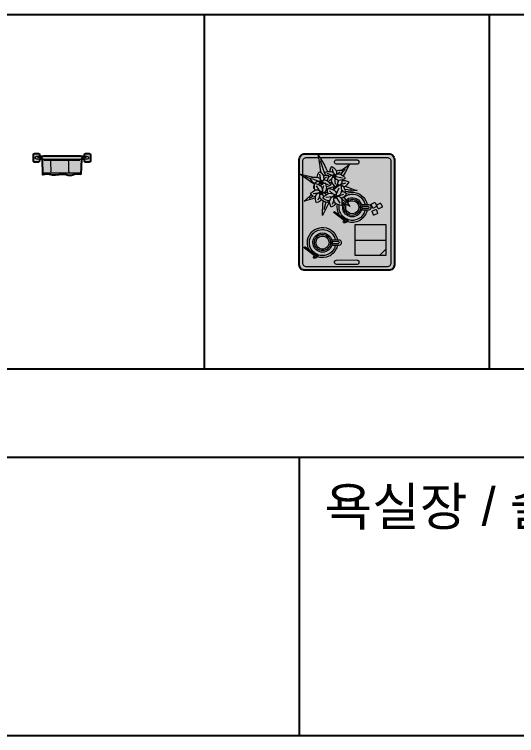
# Model space of a CAD drawing. Header units: millimetres. Extents: x 488786 to 747986, y 25193 to 95000.
# Drawn here: x 548375 to 550359, y 89650 to 92500 of the extents above; entities that cross this region are included whole.
import ezdxf

# ---------------------------------------------------------------- set-up
doc = ezdxf.new("R2010")
doc.units = ezdxf.units.MM
for name, color, linetype in [('10. ETC', 251, 'Continuous'), ('13. TXT2', 43, 'Continuous'), ('25. 255', 255, 'Continuous'), ('6. FUR1', 181, 'Continuous')]:
    doc.layers.add(name, color=color, linetype=linetype)
doc.layers.add('7. FUR2', color=241, linetype='Continuous', lineweight=5)
doc.styles.add('YUHIHA_TEXT', font='Pretendard-Regular.ttf')

# ---------------------------------------------------------------- blocks, each defined once
blk = doc.blocks.new('YUHIHA_Sanitary_TowelBar_WithTowel_Front')
at = {"layer": '25. 255'}
blk.add_hatch(color=256, dxfattribs=at).paths.add_polyline_path([(-40.8, -83.1), (-40.8, -83.2), (-40.9, -83.2), (-53, -81.5), (-53.3, -81.4), (-53.6, -81.4), (-65.4, -82.2), (-65.8, -82.2), (-66.1, -82.3), (-78.2, -86), (-78.3, -86.1), (-78.3, -86.1), (-90.7, -86.2), (-90.8, -86.2), (-90.8, -86.2), (-102.9, -82.7), (-103.2, -82.7), (-103.5, -82.6), (-115.4, -82), (-115.7, -82), (-116, -82), (-128.2, -83.8), (-128.2, -83.8), (-140.6, -85.9), (-140.7, -85.9), (-140.7, -85.9), (-153.1, -85.4), (-153.1, -85.4), (-153.2, -85.4), (-165.4, -82.8), (-165.8, -82.7), (-177.6, -81.4), (-177.9, -81.4), (-178.2, -81.4), (-178.6, -81.5), (-190.5, -84.1), (-190.6, -84.2), (-190.6, -84.1), (-192.4, -22), (-204.5, -22), (-204.5, -28.9), (-204.6, -29.9), (-204.9, -30.9), (-205.4, -31.7), (-206, -32.5), (-206.8, -33.1), (-207.6, -33.6), (-208.6, -33.8), (-209.5, -33.9), (-223.5, -33.9), (-224.5, -33.8), (-225.4, -33.6), (-226.3, -33.1), (-227, -32.5), (-227.7, -31.7), (-228.1, -30.9), (-228.4, -29.9), (-228.5, -28.9), (-228.5, -5), (-228.4, -4), (-228.1, -3.1), (-227.7, -2.2), (-227, -1.5), (-226.3, -0.8), (-225.4, -0.4), (-224.5, -0.1), (-223.5, 0), (-209.5, 0), (-208.6, -0.1), (-207.6, -0.4), (-206.8, -0.8), (-206, -1.5), (-205.4, -2.2), (-204.9, -3.1), (-204.6, -4), (-204.5, -5), (-204.5, -10), (-191.1, -10), (-190.2, -9.5), (-188.9, -9.1), (-187.6, -9), (-43.8, -9), (-42.5, -9.1), (-41.2, -9.5), (-40.3, -10), (-26.9, -10), (-26.9, -5), (-26.8, -4), (-26.5, -3.1), (-26, -2.2), (-25.4, -1.5), (-24.6, -0.8), (-23.8, -0.4), (-22.9, -0.1), (-21.9, 0), (-7.9, 0), (-6.9, -0.1), (-6, -0.4), (-5.1, -0.8), (-4.4, -1.5), (-3.8, -2.2), (-3.3, -3.1), (-3, -4), (-2.9, -5), (-2.9, -28.9), (-3, -29.9), (-3.3, -30.9), (-3.8, -31.7), (-4.4, -32.5), (-5.1, -33.1), (-6, -33.6), (-6.9, -33.8), (-7.9, -33.9), (-21.9, -33.9), (-22.9, -33.8), (-23.8, -33.6), (-24.6, -33.1), (-25.4, -32.5), (-26, -31.7), (-26.5, -30.9), (-26.8, -29.9), (-26.9, -28.9), (-26.9, -22), (-39, -22)])
at = {"layer": '6. FUR1'}
blk.add_lwpolyline([(-40.8, -83.1), (-53.6, -81.4), (-65.8, -82.2), (-78.3, -86.1), (-90.7, -86.2), (-103.2, -82.7), (-115.4, -82), (-140.7, -85.9), (-153.1, -85.4), (-165.4, -82.8), (-177.9, -81.4), (-190.6, -84.2), (-192.4, -22), (-204.5, -22), (-204.6, -29.9), (-205.4, -31.7), (-207.6, -33.6), (-209.5, -33.9), (-223.5, -33.9), (-225.4, -33.6), (-227.7, -31.7), (-228.5, -28.9), (-228.5, -5), (-228.1, -3.1), (-227, -1.5), (-224.5, -0.1), (-208.6, -0.1), (-206, -1.5), (-204.9, -3.1), (-204.5, -5), (-204.5, -10), (-191.1, -10), (-187.6, -9), (-43.8, -9), (-40.3, -10), (-26.9, -10), (-26.9, -5), (-26.5, -3.1), (-25.4, -1.5), (-23.8, -0.4), (-21.9, 0), (-7.9, 0), (-6, -0.4), (-3.8, -2.2), (-2.9, -5), (-2.9, -28.9), (-3.3, -30.9), (-5.1, -33.1), (-7.9, -33.9), (-21.9, -33.9), (-23.8, -33.6), (-26, -31.7), (-26.8, -29.9), (-26.9, -22), (-39, -22)], close=True, dxfattribs=at)
at = {"layer": '7. FUR2'}
for points in [[(-223.5, -17), (-220.4, -17)], [(-204.6, -22), (-214.5, -22), (-216.8, -21.5), (-219.5, -19.3), (-220.5, -16), (-219.5, -12.6), (-216.8, -10.4), (-214.5, -10), (-204.6, -10)], [(-212.5, -14), (-194.2, -14)], [(-40.2, -10), (-38.9, -11), (-37.4, -13.3), (-37, -14.6), (-37, -17.3), (-38, -19.9), (-38.9, -20.9), (-41.2, -22.4), (-43.8, -23), (-187.6, -23), (-190.2, -22.4), (-191.4, -21.8), (-193.4, -19.9), (-194.4, -17.3), (-194.6, -16), (-194, -13.3), (-192.5, -11), (-191.2, -10)], [(-192.4, -21.9), (-192.4, -21)], [(-186.6, -25.9), (-44.8, -25.9)], [(-160.6, -27.9), (-161, -34.5), (-160.9, -40.9), (-159.2, -63.7), (-159.6, -68.9), (-160.6, -73.9)], [(-90.8, -27.9), (-89.7, -34.5), (-89.3, -40.9), (-90.2, -61.1), (-90.1, -66.3), (-88.8, -73.9)], [(-39, -21), (-39, -21.9)], [(-37.2, -14), (-18.9, -14)], [(-16.9, -10), (-13.6, -11), (-11.3, -13.7), (-11, -17.1), (-12.7, -20.2), (-15.7, -21.8), (-26.8, -22)], [(-26.8, -10), (-16.9, -10)], [(-11, -17), (-7.9, -17)], [(-186.6, -75.9), (-44.8, -75.9)]]:
    blk.add_lwpolyline(points, dxfattribs=at)
blk = doc.blocks.new('YUHIHA_Accessory_CoffeeTray_Plan')
at = {"layer": '25. 255'}
blk.add_hatch(color=256, dxfattribs=at).paths.add_polyline_path([(-375.7, 382.7), (-374.5, 382.4), (-374.5, 439.3), (-374.1, 443.6), (-372.9, 447.7), (-370.8, 451.5), (-368.1, 454.8), (-364.8, 457.5), (-361, 459.6), (-356.9, 460.8), (-352.6, 461.2), (-21, 461.2), (-16.7, 460.8), (-12.6, 459.6), (-8.8, 457.5), (-5.5, 454.8), (-2.8, 451.5), (-0.8, 447.7), (0.5, 443.6), (0.9, 439.3), (0.9, 23.1), (0.5, 18.8), (-0.8, 14.7), (-2.8, 10.9), (-5.5, 7.6), (-8.8, 4.9), (-12.6, 2.8), (-16.7, 1.6), (-21, 1.2), (-352.6, 1.2), (-356.9, 1.6), (-361, 2.8), (-364.8, 4.9), (-368.1, 7.6), (-370.8, 10.9), (-372.9, 14.7), (-374.1, 18.8), (-374.5, 23.1), (-374.5, 382)])
at = {"layer": '6. FUR1'}
blk.add_lwpolyline([(-375.7, 382.7), (-374.5, 382.4), (-374.5, 439.3), (-374.1, 443.6), (-372.9, 447.7), (-370.8, 451.5), (-368.1, 454.8), (-364.8, 457.5), (-361, 459.6), (-356.9, 460.8), (-352.6, 461.2), (-21, 461.2), (-16.7, 460.8), (-12.6, 459.6), (-8.8, 457.5), (-5.5, 454.8), (-2.8, 451.5), (-0.8, 447.7), (0.5, 443.6), (0.9, 439.3), (0.9, 23.1), (0.5, 18.8), (-0.8, 14.7), (-2.8, 10.9), (-5.5, 7.6), (-8.8, 4.9), (-12.6, 2.8), (-16.7, 1.6), (-21, 1.2), (-352.6, 1.2), (-356.9, 1.6), (-361, 2.8), (-364.8, 4.9), (-368.1, 7.6), (-370.8, 10.9), (-372.9, 14.7), (-374.1, 18.8), (-374.5, 23.1), (-374.5, 382)], close=True, dxfattribs=at)
at = {"layer": '7. FUR2'}
for points in [[(-287.4, 385.1), (-290.2, 397.4), (-292.7, 411), (-297.4, 445.6), (-299.8, 459.3), (-293.2, 447.1), (-275.6, 416.9), (-269.1, 404.7), (-262.9, 391.4)], [(-360.6, 379), (-360.6, 433.4), (-360.3, 436.1), (-359.5, 438.7), (-358.2, 441.1), (-356.5, 443.2), (-354.4, 444.9), (-352, 446.2), (-349.4, 447), (-346.6, 447.3), (-297.7, 447.3)], [(-293.3, 447.3), (-27, 447.3), (-24.3, 447), (-21.6, 446.2), (-19.2, 444.9), (-17.1, 443.2), (-15.4, 441.1), (-14.1, 438.7), (-13.3, 436.1), (-13, 433.4), (-13, 29.1), (-13.3, 26.3), (-14.1, 23.7), (-15.4, 21.3), (-17.1, 19.2), (-19.2, 17.5), (-21.6, 16.2), (-24.3, 15.4), (-27, 15.1)], [(-274.8, 387), (-290.8, 433.4)], [(-176.1, 420.4), (-227.9, 420.6), (-231.1, 421.9), (-233.6, 424.4), (-234.9, 427.6), (-234.9, 431.1), (-233.6, 434.4), (-232.5, 435.7), (-229.6, 437.6), (-226.2, 438.3), (-147.5, 438.3)], [(-147.5, 438.3), (-144.1, 437.6), (-141.1, 435.7), (-140, 434.4), (-138.7, 431.1), (-138.7, 427.6), (-139.2, 425.9), (-140, 424.4), (-142.5, 421.9), (-144.1, 421.1), (-147.5, 420.4), (-176, 420.4)], [(-253.1, 392), (-252.5, 397.6), (-251.3, 402.1), (-249.4, 406.7), (-246.6, 411.6), (-241.6, 408.9), (-237.6, 405.9), (-232.8, 401.1), (-230.4, 397.6), (-228, 392.1), (-227.3, 388.2), (-227.6, 384), (-228.7, 380.8)], [(-239.2, 385.3), (-243.9, 402.1)], [(-208.1, 396.5), (-185.5, 413), (-175.9, 420.6), (-179.1, 415.4), (-193.7, 388.2), (-201.8, 374.5)], [(-208.1, 383.6), (-191.7, 402.4)], [(-374.5, 382.4), (-362.7, 379.5), (-329.8, 372.5), (-316.9, 369.1)], [(-314.4, 342), (-325.9, 348.7), (-337.1, 355.9), (-364.5, 375.4), (-374.5, 382)], [(-27, 15.1), (-346.6, 15.1), (-349.4, 15.4), (-352, 16.2), (-354.4, 17.5), (-356.5, 19.2), (-358.2, 21.3), (-359.5, 23.7), (-360.3, 26.3), (-360.6, 29.1), (-360.6, 372.6)], [(-330.6, 362.9), (-351.6, 372.1)], [(-304.2, 369), (-303.2, 374.9), (-301.7, 379.3), (-298.2, 386.1), (-294.5, 390.7), (-289.7, 387.3), (-285.9, 383.7), (-281.7, 378.1), (-279.6, 374.2), (-278.3, 370.2), (-277.7, 366.2), (-278, 361.9), (-279.5, 357.8)], [(-289.8, 358.3), (-293, 380.6)], [(-279.8, 374.6), (-275.6, 376), (-271.1, 376.9), (-266.1, 377.3), (-260.3, 376.9), (-260.2, 371.1), (-260.9, 366.1), (-262.7, 359.6), (-264.8, 355.4)], [(-269.1, 377.1), (-272.3, 381.8), (-274.8, 387), (-272.1, 388.5), (-267.1, 390.4), (-262.4, 391.5), (-257.8, 392.1), (-253.4, 392.1), (-249.3, 391.4), (-243.6, 389.1), (-240.2, 386.4), (-238.6, 384.6), (-237.2, 382.3), (-236.2, 379.6)], [(-271.3, 376.9), (-274.6, 386.4)], [(-245.4, 376.8), (-265.1, 383.6)], [(-260.8, 366.6), (-257.5, 371.1), (-252.9, 374.8), (-249, 376.3), (-246.7, 376.7), (-241.4, 376.3)], [(-221.5, 357.3), (-221.7, 351.6), (-223.3, 345.1), (-226.4, 338.4), (-229.3, 333.8), (-231.4, 331.5), (-235.9, 335.2), (-240.8, 341.1), (-244.3, 347.1), (-245.8, 351.1), (-246.8, 357.4), (-246.4, 361.7), (-244.8, 366.1), (-243.3, 368.4), (-241.3, 370.6)], [(-235.9, 373.5), (-241.9, 372.2)], [(-235.9, 373.5), (-240, 378.1)], [(-235.9, 373.5), (-237.8, 367.6)], [(-235.9, 373.5), (-234, 379.3)], [(-235.9, 373.5), (-229.9, 374.7)], [(-235.9, 373.5), (-231.8, 368.9)], [(-232.4, 378.5), (-229.9, 380.2), (-227.3, 381.4), (-222.6, 382.4), (-218.1, 382.3), (-211.6, 380.6), (-207.5, 378.6), (-201.7, 374.4), (-196.1, 368.8), (-192.7, 363.8), (-197.9, 360.8), (-205.3, 358.1), (-212.4, 356.8), (-217, 356.7), (-223.5, 357.9), (-227.7, 359.7), (-231.5, 362.7), (-233.3, 364.8), (-234.8, 367.4)], [(-229.9, 372.1), (-203.5, 366.2)], [(-228.7, 394.2), (-224.3, 395.9), (-218.1, 397.1), (-211, 397), (-205.5, 395.9), (-205.7, 392.9), (-206.7, 387.9), (-208.1, 383.6), (-209.9, 379.8)], [(-224.1, 382.2), (-213.1, 390.3)], [(-313.1, 344.6), (-317.9, 347.5), (-323.3, 352.4), (-328.3, 358.8), (-331.2, 364.3), (-325.6, 366.9), (-317.8, 369), (-310.5, 369.7), (-305.9, 369.3), (-299.4, 367.5), (-295.4, 365.1), (-291.8, 361.7), (-290.3, 359.3), (-289.1, 356.5)], [(-299.7, 353.8), (-320.6, 360.7)], [(-314.2, 324.2), (-317.3, 324.7), (-317.3, 330.5), (-315.9, 337.6), (-314.5, 341.8), (-312.6, 345.4), (-308.8, 349.8), (-303.9, 352.9), (-299.6, 353.8), (-294.2, 353.2)], [(-312.2, 317.9), (-313.9, 322.7), (-314.9, 330), (-314.5, 338.3), (-313.1, 344.6), (-306.7, 343.4), (-299, 340.5), (-292.6, 336.7), (-289.1, 333.7), (-285.2, 328.3), (-283.6, 324), (-283, 319), (-283.4, 316.1), (-284.4, 313.1)], [(-295.3, 344.2), (-299.3, 340.7)], [(-297.2, 339.6), (-295.5, 343.8), (-293.8, 346.2)], [(-288.6, 350.1), (-294.9, 348.8)], [(-288.6, 350.1), (-292.9, 354.9)], [(-291, 335.5), (-287.8, 338.5), (-283.8, 341.4), (-276.4, 345.2), (-273.2, 346.2), (-271.5, 343.3), (-269.4, 338), (-268.1, 333), (-267.4, 326), (-267.8, 321.7), (-269, 317.6), (-270.9, 313.9), (-274, 310.6), (-277.8, 308.4)], [(-288.6, 350.1), (-290.7, 344)], [(-288.6, 350.1), (-286.6, 356.1)], [(-288.6, 350.1), (-282.3, 351.3)], [(-288.6, 350.1), (-284.4, 345.2)], [(-286.6, 339.5), (-288.4, 343.6)], [(-284.6, 355.1), (-282.2, 356.7), (-277.5, 358.3), (-273.2, 358.4), (-269.3, 357.6), (-265.6, 355.9), (-262.2, 353.6), (-259, 350.6), (-256, 347.1), (-253.2, 342.8), (-250.8, 337.5), (-253.4, 335.9), (-258.3, 333.7), (-263, 332.3), (-267.9, 331.5)], [(-282.5, 348), (-275.2, 345.6)], [(-278.8, 359.4), (-267.4, 370.2)], [(-272.3, 344.6), (-260.2, 340.6)], [(-259.5, 368.7), (-260.4, 369.3)], [(-245.2, 365.3), (-258.1, 353.8)], [(-245.4, 349.8), (-250.3, 348.1), (-256, 347.1)], [(-252.5, 341.6), (-248.1, 343.2), (-242.8, 344.1)], [(-244.9, 348.5), (-246.2, 349.4)], [(-235.2, 367.4), (-232.5, 342)], [(-223.8, 343.9), (-223.6, 341.5)], [(-223.3, 341.4), (-219, 356.9)], [(-206.8, 357.7), (-206.4, 351), (-207.1, 346.9), (-208.7, 343.1), (-212.1, 338.8)], [(-211.2, 339.6), (-190.9, 346.7)], [(-206.5, 355.7), (-199.3, 356.1), (-194, 355.5), (-185.6, 353.4), (-179.5, 350.6), (-182.6, 344.7), (-187.9, 337.8), (-193.7, 332.5), (-198.8, 329.3)], [(-310.5, 291.1), (-316.1, 292.7), (-320.6, 294.8), (-325.2, 297.6), (-330, 301.7), (-326.4, 306.9), (-322.8, 310.9), (-319, 314.1), (-313.1, 317.6), (-309.1, 319), (-302.8, 319.5), (-298.4, 318.4), (-293.9, 315.8), (-291.7, 313.6)], [(-294.1, 315.9), (-306.9, 335.3)], [(-288.5, 307.4), (-289.2, 314.3)], [(-283.1, 321), (-277, 336.5)], [(-267.6, 329.7), (-265.8, 331.8)], [(-267.6, 323.6), (-262.8, 322.6)], [(-266.9, 331.6), (-265.9, 331.7)], [(-260.6, 303.7), (-262.1, 308.9), (-262.9, 314.1), (-263.1, 320), (-262.7, 323.4), (-256.2, 323.8), (-250.7, 323.3), (-245.7, 322.2), (-241.2, 320.6), (-237.2, 318.5), (-233.9, 315.7), (-231.2, 312.4), (-229.3, 308.1), (-228.7, 302.7), (-229.2, 299.6)], [(-233, 332.7), (-261.1, 325)], [(-243.5, 304.3), (-255.1, 315.8)], [(-240.4, 320.3), (-239.8, 323.4), (-237.9, 327.4), (-236.4, 329.4), (-232.7, 332.4)], [(-237.3, 318.5), (-235.5, 321.8), (-232.3, 325.9), (-226.3, 331.4), (-218.6, 336.2), (-212.2, 338.9), (-209.8, 332.4), (-208.5, 326.4), (-208, 317.9), (-208.5, 312.7), (-210.6, 305.4), (-213, 301), (-216.6, 297.1), (-220.8, 294.4)], [(-229, 329.1), (-231.3, 331.6)], [(-225.2, 334.8), (-229.6, 329.5)], [(-229, 300.5), (-217.2, 327.4)], [(-225.2, 334.8), (-228.3, 335.4)], [(-225.2, 334.8), (-226.4, 338.2)], [(-225.2, 334.8), (-220.8, 340.1)], [(-225.2, 334.8), (-224.4, 332.7)], [(-225.2, 334.8), (-222.1, 334.3)], [(-224.7, 341.7), (-222.8, 341.3), (-220.8, 340.1), (-219.2, 338.3), (-218.5, 336.3)], [(-219.2, 338.2), (-216.2, 338.8), (-212.6, 338.7)], [(-212.1, 338.7), (-208.7, 337.9), (-204.9, 335.9), (-201.7, 333.2), (-199.1, 329.8), (-196.9, 325.9), (-194.6, 319), (-193.6, 313.7), (-193.4, 308.7)], [(-208, 320), (-201.3, 314.3)], [(-195.5, 322.3), (-167.7, 318.8)], [(-192.9, 333.1), (-183, 329.9), (-156.5, 319.7), (-145.9, 316.1), (-151.5, 315.9), (-179.6, 312.5), (-193.4, 311.3)], [(-310.9, 287.3), (-321.9, 283.9), (-350.4, 275.9), (-355.9, 274), (-346.9, 281.5), (-327.4, 299.3)], [(-319.4, 294.2), (-335.8, 285.1)], [(-301.7, 305.6), (-319.6, 303.1)], [(-286.5, 279.6), (-291.1, 275.3), (-295.4, 272.5), (-300.3, 269.9), (-306.3, 267.9), (-308.8, 273.8), (-310.6, 281.7), (-310.8, 288.9), (-310.1, 293.4), (-307.7, 299.4), (-305, 303), (-301.1, 306), (-298.5, 307.1), (-295.4, 307.9)], [(-293.8, 295.6), (-301.9, 277.8)], [(-288.5, 307.4), (-294.9, 310.2)], [(-288.5, 307.4), (-294.1, 303.2)], [(-261.7, 276.4), (-263.2, 269.2), (-269.6, 270.4), (-275, 272.4), (-281.9, 276), (-285.8, 279), (-290.4, 284.2), (-292.5, 288.2), (-293.2, 290.5), (-293.8, 295.6), (-293.5, 298.6), (-292.5, 301.7)], [(-288.5, 307.4), (-282.8, 311.5)], [(-288.5, 307.4), (-287.7, 300.4)], [(-288.5, 307.4), (-282.1, 304.6)], [(-284.6, 301.6), (-278.1, 291.8)], [(-254.4, 275.5), (-260.5, 276.1), (-268.4, 278.5), (-276.6, 282.5), (-282.1, 286.7), (-277.8, 292.1), (-270.9, 298.1), (-263.9, 302.3), (-259, 304.2), (-251.6, 305.5), (-246.5, 305.1), (-241.2, 303.3), (-238.4, 301.7), (-235.8, 299.4)], [(-281.6, 308.9), (-278.4, 308.6), (-273.2, 306.6), (-269.3, 303.6), (-266.9, 300.7)], [(-276.9, 308.8), (-262.4, 310.5)], [(-244.2, 291.5), (-269.7, 288.3)], [(-228.9, 264.4), (-233.7, 259.5), (-237.9, 256.3), (-242.9, 253.5), (-249.1, 251.1), (-251.9, 257.1), (-254.1, 265.2), (-254.6, 272.8), (-254.1, 277.4), (-251.9, 283.9), (-249.2, 287.7), (-245.3, 291), (-242.6, 292.3), (-239.5, 293.2)], [(-232.3, 293.1), (-239.1, 295.5)], [(-225.3, 294.9), (-222.1, 294.7), (-219.3, 294), (-214.8, 291.8), (-211.5, 288.8), (-208.2, 283.3), (-206.8, 278.9), (-205.9, 271.7), (-206.4, 263.5), (-208, 257.2), (-214.4, 258.1), (-222.2, 260.6), (-228.6, 264.1), (-232.1, 267), (-236, 272.2), (-237.6, 276.4), (-238, 281.3), (-237.6, 284.2), (-236.6, 287.2)], [(-232.3, 293.1), (-237.8, 288.4)], [(-232.3, 293.1), (-233.6, 300.2)], [(-232.3, 293.1), (-226.7, 297.7)], [(-232.3, 293.1), (-231, 285.9)], [(-232.3, 293.1), (-225.5, 290.6)], [(-228.2, 287), (-214, 266.2)], [(-216.3, 297.4), (-198.7, 302.1)], [(-208.4, 313), (-203.8, 312.3), (-198.6, 310.9), (-193.2, 308.6), (-187.5, 305.2), (-190.7, 299.3), (-196.1, 292.6), (-202, 287.6), (-208.6, 284.1)], [(-198.6, 290.3), (-177, 257.6), (-173.6, 253), (-183.3, 259.1), (-205.9, 271.9)], [(-198.4, 290), (-191.3, 295), (-187.3, 297.1), (-178.8, 300.1), (-174.4, 301.1), (-169.9, 301.7), (-160.9, 301.7), (-152, 300.1), (-147.7, 298.8), (-139.5, 295), (-135.7, 292.5), (-132.1, 289.8), (-125.7, 283.4), (-123, 279.8), (-118.5, 272), (-116.7, 267.8), (-114.8, 261.1)], [(-190.5, 278.4), (-187.1, 281.1), (-181.4, 284.4), (-178.3, 285.7), (-172, 287.4), (-165.4, 288), (-162.1, 287.8), (-155.6, 286.7), (-149.4, 284.4), (-143.7, 281.1), (-141.1, 279.1), (-136.4, 274.4), (-134.4, 271.8), (-132.6, 269), (-129.8, 263.1), (-128.1, 256.7), (-127.6, 250.1)], [(-187.9, 305.4), (-180.9, 307.8), (-175.8, 309), (-170.6, 309.6), (-160.2, 309.6), (-149.9, 307.8), (-145, 306.3), (-135.5, 301.9), (-127, 295.9), (-119.6, 288.5), (-116.5, 284.4), (-111.2, 275.4), (-109.3, 270.6), (-106.7, 261.1)], [(-255.7, 275.5), (-259.7, 265.2), (-264.6, 254.4), (-278.2, 228), (-283.2, 217.3), (-282.6, 229.1), (-282.1, 258.8), (-280.9, 275.4)], [(-269.9, 270.5), (-277.6, 239.8)], [(-269.6, 279), (-269.5, 278.8)], [(-238, 278.9), (-244.9, 261.6)], [(-217.3, 220.6), (-221.6, 229.7), (-224.2, 239.8), (-225.2, 250.1), (-224.9, 255.3), (-224, 261.5)], [(-188.8, 204), (-195.1, 207.7), (-202, 213.5), (-207.8, 220.4), (-212.3, 228.2), (-214.1, 232.4), (-216.4, 241.1), (-217.2, 250.1), (-216.5, 258.6)], [(-207.2, 284.7), (-189.9, 268.4)], [(-127.6, 250.1), (-128.1, 243.6), (-129.8, 237.2), (-131.1, 234.1), (-134.4, 228.4), (-136.4, 225.8), (-141.1, 221.1), (-146.5, 217.3), (-149.4, 215.8), (-152.5, 214.6), (-158.8, 212.8), (-165.4, 212.3), (-172, 212.8), (-175.2, 213.6), (-178.3, 214.6), (-184.3, 217.3), (-189.7, 221.1), (-192.2, 223.4), (-196.4, 228.4), (-199.7, 234.1), (-201.9, 240.3), (-202.7, 243.6), (-203.2, 250.1), (-202.7, 256.7), (-201.9, 259.9), (-198.8, 267.8)], [(-133.5, 250.1), (-134.6, 241.9), (-136.5, 236.7), (-141, 229.6), (-147.1, 224), (-151.9, 221.2), (-159.9, 218.7), (-165.4, 218.2), (-173.7, 219.3), (-178.9, 221.2), (-185.9, 225.7), (-191.5, 231.8), (-194.3, 236.7), (-196.8, 244.6), (-197.3, 250.1), (-196.2, 258.4), (-193.6, 264.9)], [(-139.5, 250.1), (-140.4, 243.4), (-141.9, 239.2), (-145.6, 233.5), (-148.8, 230.3), (-154.5, 226.7), (-158.7, 225.1), (-165.4, 224.2), (-172.1, 225.1), (-176.3, 226.7), (-182, 230.3), (-185.2, 233.5), (-188.9, 239.2), (-190.4, 243.4), (-191.3, 250.1), (-190.4, 256.8), (-188.4, 262)], [(-187.2, 273.3), (-183.7, 276.2), (-178.9, 279), (-170.9, 281.5), (-162.6, 281.9), (-157.2, 280.9), (-151.9, 279), (-144.9, 274.5), (-139.3, 268.4), (-136.5, 263.6), (-134.6, 258.4), (-133.5, 250.1)], [(-183.9, 268.2), (-178.3, 272.5), (-172.1, 275.1), (-167.7, 275.9), (-163.2, 275.9), (-156.6, 274.4), (-152.5, 272.5), (-148.8, 269.9), (-144.2, 265), (-141.9, 261.1), (-140.4, 256.8), (-139.5, 250.1)], [(-129.1, 260.7), (-126.6, 261.1), (-100.7, 261.1), (-97.2, 260.4), (-95.7, 259.6), (-93.2, 257.1), (-91.9, 253.9), (-91.9, 246.4), (-93.2, 243.2), (-95.7, 240.7), (-97.2, 239.8), (-100.7, 239.2)], [(-106.7, 239.2), (-109.3, 229.7), (-111.2, 224.9), (-116.5, 215.8), (-123.2, 207.9), (-127, 204.3), (-135.5, 198.4), (-140.2, 196), (-149.9, 192.4), (-160.2, 190.6), (-170.6, 190.6), (-175.8, 191.3), (-185.1, 193.8)], [(-114.8, 239.2), (-116.7, 232.4), (-118.5, 228.2), (-123, 220.4), (-125.7, 216.8), (-132.1, 210.4), (-139.5, 205.3), (-147.7, 201.5), (-156.4, 199.1), (-160.9, 198.5), (-169.9, 198.5), (-174.4, 199.1), (-181.7, 201)], [(-100.7, 239.2), (-126.6, 239.2), (-129.1, 239.6)], [(-104.7, 255.1), (-102.8, 254.7), (-101.1, 253.6), (-99.8, 251.1), (-99.8, 249.2), (-100.5, 247.3), (-101.9, 246), (-103.7, 245.2), (-123.5, 245.2), (-126.1, 246.6), (-127.2, 248.2), (-127.6, 250.1)], [(-127.6, 250.1), (-127.2, 252), (-126.1, 253.6), (-123.5, 255), (-104.7, 255.1)], [(-31, 85.8), (-31, 180.4), (-155.4, 180.4), (-155.4, 60.9)], [(-334.8, 81.2), (-339.1, 90.3), (-340.6, 95.2), (-342.4, 105.5), (-342.4, 115.9), (-341.8, 121.1), (-339.1, 131.1), (-334.6, 140.6), (-331.9, 145), (-325.2, 152.9), (-321.3, 156.5), (-312.8, 162.4), (-303.3, 166.8), (-293.3, 169.6), (-288.1, 170.2), (-277.7, 170.2), (-267.4, 168.4), (-257.7, 164.9), (-253, 162.4), (-248.6, 159.7), (-240.7, 152.9), (-234, 145), (-228.8, 136), (-226.8, 131.1), (-224.2, 121.7)], [(-306.3, 64.6), (-312.6, 68.3), (-316.2, 71), (-322.6, 77.4), (-325.3, 81), (-329.8, 88.8), (-331.6, 93), (-333.9, 101.7), (-334.5, 106.2), (-334.7, 110.7), (-333.9, 119.7), (-331.6, 128.4), (-327.8, 136.6), (-325.3, 140.4), (-319.5, 147.3), (-316.2, 150.4), (-312.6, 153.1), (-304.8, 157.6), (-300.6, 159.4), (-291.9, 161.7), (-282.9, 162.5), (-278.4, 162.3), (-273.9, 161.7), (-265.2, 159.4), (-261, 157.6), (-253.2, 153.1), (-249.6, 150.4), (-243.2, 144), (-240.5, 140.4), (-236, 132.6), (-234.2, 128.4), (-232.3, 121.7)], [(-246.6, 121.2), (-244.1, 121.7), (-218.2, 121.7), (-214.8, 121), (-213.2, 120.2), (-210.7, 117.7), (-209.4, 114.5), (-209.4, 107), (-210.7, 103.7), (-211.8, 102.4), (-214.8, 100.4), (-218.2, 99.8)], [(-222.2, 115.7), (-220.3, 115.3), (-218.6, 114.2), (-217.6, 112.6), (-217.2, 110.7), (-218, 107.9), (-219.4, 106.6), (-221.2, 105.8), (-241.1, 105.8), (-242.8, 106.6), (-244.2, 107.9), (-245.1, 110.7)], [(-245.1, 110.7), (-244.7, 112.6), (-243.6, 114.2), (-241.1, 115.6), (-222.2, 115.7)], [(-155.4, 120.7), (-31, 120.7)], [(-224.2, 99.8), (-226.8, 90.3), (-228.8, 85.5), (-234, 76.4), (-240.7, 68.5), (-248.6, 61.8), (-253, 59), (-257.7, 56.5), (-267.4, 53), (-277.7, 51.2), (-288.1, 51.2), (-293.3, 51.9), (-302.6, 54.3)], [(-232.3, 99.8), (-234.2, 93), (-236, 88.8), (-240.5, 81), (-246.3, 74.1), (-253.2, 68.3), (-257, 65.9), (-265.2, 62), (-273.9, 59.7), (-278.4, 59.1), (-287.4, 59.1), (-291.9, 59.7), (-299.2, 61.6)], [(-218.2, 99.8), (-244.1, 99.8), (-246.6, 100.2)], [(-155.4, 60.9), (-55.9, 60.9)]]:
    blk.add_lwpolyline(points, dxfattribs=at)
for points in [[(-229.8, 373.5), (-230.3, 370.9), (-231.6, 369.1), (-233.3, 367.9), (-235.9, 367.3), (-238.5, 367.9), (-240.3, 369.1), (-241.5, 370.9), (-242.1, 373.5), (-241.7, 375.6), (-240.3, 377.8), (-238, 379.3), (-235.9, 379.6), (-233.8, 379.3), (-231.6, 377.8), (-230.1, 375.6)], [(-282.2, 350.1), (-282.6, 347.9), (-284.1, 345.5), (-286.4, 344), (-288.6, 343.6), (-290.8, 344), (-293.2, 345.5), (-294.7, 347.9), (-295.1, 350.1), (-294.7, 352.2), (-293.2, 354.6), (-291.3, 355.9), (-288.6, 356.5), (-286.4, 356.1), (-284.1, 354.6), (-282.8, 352.8)], [(-281.5, 307.4), (-281.9, 305), (-283.5, 302.4), (-286.1, 300.8), (-288.5, 300.4), (-290.9, 300.8), (-293.4, 302.4), (-295.1, 305), (-295.5, 307.4), (-294.8, 310.3), (-293.4, 312.3), (-290.9, 314), (-288.5, 314.4), (-285.5, 313.7), (-283.5, 312.3), (-282.1, 310.3)], [(-225, 293.1), (-225.7, 290), (-227.2, 287.9), (-229.2, 286.5), (-232.3, 285.8), (-235.3, 286.5), (-237.4, 287.9), (-238.9, 290), (-239.5, 293.1), (-238.9, 296.1), (-237.4, 298.2), (-235.3, 299.6), (-232.3, 300.3), (-229.2, 299.6), (-227.2, 298.2), (-225.7, 296.1)], [(-69.5, 253.2), (-82, 246.9), (-83.5, 246.8), (-84.6, 247.8), (-90.9, 260.3), (-91, 261.8), (-90, 263), (-77.5, 269.2), (-76, 269.3), (-74.9, 268.3), (-68.6, 255.9), (-68.5, 254.4)], [(-47.6, 250.2), (-60.1, 244), (-61.6, 243.9), (-62.8, 244.9), (-69, 257.4), (-69.1, 258.9), (-68.1, 260.1), (-55.6, 266.2), (-54, 266.3), (-52.9, 265.3), (-46.7, 252.8), (-46.6, 251.3)], [(-182.1, 202.2), (-181.7, 200), (-182.5, 197.3), (-184.4, 194.6), (-187.1, 192), (-190.3, 190), (-193.6, 188.7), (-196.7, 188.4), (-199.1, 189), (-200.5, 190.5), (-200.9, 192.7), (-200.1, 195.4), (-197.8, 198.5), (-236.9, 227.8), (-238, 229.5), (-237.8, 231.5), (-236.9, 232.6), (-235.8, 233.1), (-233.6, 232.8), (-193, 202.3), (-188.9, 204), (-185.9, 204.3), (-183.5, 203.7)], [(-66.3, 224), (-79.5, 219.5), (-81, 219.6), (-82, 220.7), (-86.5, 233.9), (-86.4, 235.4), (-85.3, 236.4), (-72.1, 240.9), (-70.6, 240.8), (-69.6, 239.7), (-65, 226.5), (-65.1, 225)], [(-186.4, 199.8), (-186.1, 198.4), (-186.6, 197), (-189.6, 193.9), (-193.5, 192.2), (-195, 192.2), (-196.2, 192.9), (-196.5, 194), (-196, 195.7), (-193, 198.8), (-189, 200.5), (-187.6, 200.5)], [(-245.1, 110.7), (-245.6, 104.1), (-246.4, 100.9), (-248.6, 94.7), (-251.9, 89), (-256.1, 84), (-261.2, 79.7), (-266.9, 76.4), (-270, 75.2), (-276.3, 73.4), (-282.9, 72.9), (-289.5, 73.4), (-295.9, 75.2), (-298.9, 76.4), (-304.6, 79.7), (-309.7, 84), (-313.9, 89), (-315.7, 91.8), (-318.5, 97.8), (-320.2, 104.1), (-320.8, 110.7), (-320.6, 114), (-319.5, 120.5), (-317.2, 126.7), (-313.9, 132.4), (-309.7, 137.5), (-304.6, 141.7), (-298.9, 145), (-292.7, 147.3), (-289.5, 148), (-282.9, 148.6), (-276.3, 148), (-273.1, 147.3), (-266.9, 145), (-261.2, 141.7), (-256.1, 137.5), (-251.9, 132.4), (-248.6, 126.7), (-246.4, 120.5), (-245.6, 117.3)], [(-251, 110.7), (-251.5, 105.2), (-254, 97.2), (-256.8, 92.4), (-260.4, 88.2), (-264.6, 84.6), (-269.4, 81.8), (-277.4, 79.3), (-282.9, 78.8), (-288.4, 79.3), (-293.8, 80.8), (-301.2, 84.6), (-305.4, 88.2), (-309, 92.4), (-311.8, 97.2), (-314.3, 105.2), (-314.8, 110.7), (-314.3, 116.2), (-311.8, 124.2), (-309, 129), (-305.4, 133.2), (-301.2, 136.8), (-296.4, 139.6), (-288.4, 142.1), (-282.9, 142.6), (-277.4, 142.1), (-272, 140.7), (-267, 138.3), (-260.4, 133.2), (-256.8, 129), (-254, 124.2), (-251.5, 116.2)], [(-257, 110.7), (-257.4, 106.2), (-258.6, 101.8), (-261.7, 95.9), (-264.6, 92.4), (-268.1, 89.5), (-272, 87.2), (-278.4, 85.2), (-282.9, 84.8), (-287.4, 85.2), (-291.8, 86.4), (-295.9, 88.3), (-301.2, 92.4), (-305.3, 97.8), (-307.2, 101.8), (-308.4, 106.2), (-308.8, 110.7), (-308.4, 115.2), (-307.2, 119.6), (-305.3, 123.7), (-301.2, 129), (-295.9, 133.1), (-291.8, 135), (-287.4, 136.2), (-282.9, 136.6), (-278.4, 136.2), (-274.1, 135), (-270, 133.1), (-264.6, 129), (-261.7, 125.6), (-258.6, 119.6), (-257.4, 115.2)], [(-299.6, 62.8), (-299.2, 60.6), (-300, 57.9), (-301.9, 55.1), (-304.6, 52.6), (-307.8, 50.6), (-311.1, 49.3), (-314.2, 49), (-316.6, 49.6), (-318, 51.1), (-318.4, 53.3), (-317.6, 56), (-315.3, 59.1), (-354.4, 88.4), (-355.5, 90.1), (-355.3, 92.1), (-354.6, 93), (-353.3, 93.7), (-351.1, 93.3), (-310.5, 62.9), (-306.5, 64.5), (-303.4, 64.9), (-301, 64.3)], [(-55.9, 60.9), (-31, 60.9), (-31, 85.8)], [(-303.9, 60.4), (-303.6, 59.3), (-304.1, 57.6), (-307.1, 54.5), (-311.1, 52.8), (-312.5, 52.8), (-313.7, 53.5), (-314, 54.5), (-313.5, 56.2), (-310.5, 59.4), (-306.6, 61.1), (-305.1, 61.1)], [(-147.5, 42), (-145.7, 41.8), (-142.5, 40.5), (-140, 38), (-138.7, 34.8), (-138.7, 31.3), (-140, 28.1), (-142.5, 25.6), (-145.7, 24.2), (-226.2, 24.1), (-229.6, 24.8), (-232.5, 26.7), (-234.4, 29.6), (-234.9, 31.3), (-234.9, 34.8), (-233.6, 38), (-231.1, 40.5), (-227.9, 41.8)]]:
    blk.add_lwpolyline(points, close=True, dxfattribs=at)

msp = doc.modelspace()

# ---------------------------------------------------------------- linework, layer by layer
at = {"layer": '10. ETC'}
for p, q in [((543500, 92500), (552500, 92500)), ((549125, 92500), (549125, 91100)), ((550250, 92500), (550250, 91100)), ((543500, 91100), (552500, 91100)), ((543500, 90750), (552500, 90750)), ((549500, 90750), (549500, 89650)), ((543500, 89650), (552500, 89650))]:
    msp.add_line(p, q, dxfattribs=at)

# ---------------------------------------------------------------- block references
for name, p in [('YUHIHA_Sanitary_TowelBar_WithTowel_Front', (548678.2, 91950)), ('YUHIHA_Accessory_CoffeeTray_Plan', (549874.9, 91487.6))]:
    msp.add_blockref(name, p)

# ---------------------------------------------------------------- texts
at = {"layer": '13. TXT2', "color": 7, "insert": (549600, 90630), "char_height": 150, "width": 2800, "attachment_point": 1, "style": 'YUHIHA_TEXT'}
msp.add_mtext('욕실장 / 슬라이딩 / 1200', dxfattribs=at)

doc.saveas('drawing.dxf')
